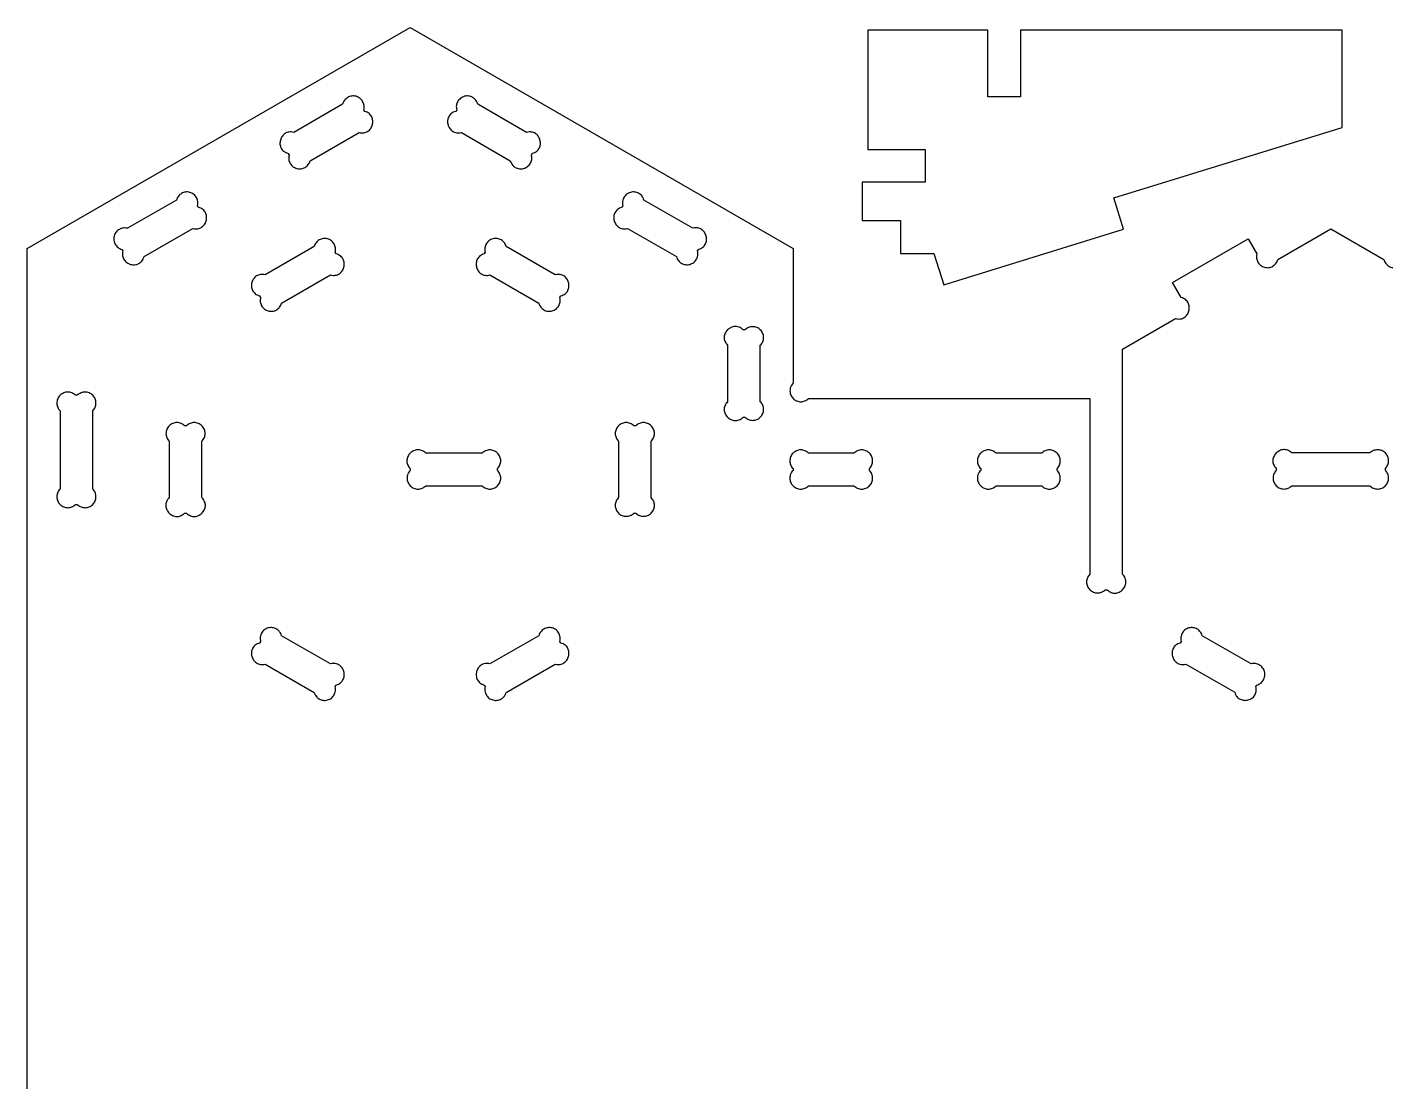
# Model space of a CAD drawing. Extents: x 105 to 1294, y 104 to 1295.
# Drawn here: x 105.1 to 230.2, y 755.4 to 852 of the extents above; entities that cross this region are included whole.
import ezdxf

# ---------------------------------------------------------------- set-up
doc = ezdxf.new("R2010")
doc.units = 0
doc.layers.add('LAYER_1', color=62, linetype='CONTINUOUS')

msp = doc.modelspace()

# ---------------------------------------------------------------- linework, layer by layer
at = {"layer": 'LAYER_1'}
msp.add_lwpolyline([(105.13, 507.27), (105.13, 831.73), (140.21, 851.98), (175.29, 831.73), (175.29, 819.39), (175.23, 819.31), (175.17, 819.23), (175.12, 819.14), (175.08, 819.06), (175.04, 818.96), (175.02, 818.87), (175.01, 818.78), (175, 818.68), (175.01, 818.58), (175.02, 818.49), (175.04, 818.4), (175.08, 818.3), (175.12, 818.21), (175.17, 818.13), (175.23, 818.05), (175.29, 817.97), (175.37, 817.9), (175.45, 817.84), (175.54, 817.79), (175.63, 817.75), (175.72, 817.72), (175.81, 817.7), (175.91, 817.68), (176, 817.68), (176.1, 817.68), (176.19, 817.7), (176.29, 817.72), (176.38, 817.75), (176.47, 817.79), (176.55, 817.84), (176.63, 817.9), (176.71, 817.97), (202.48, 817.97), (202.48, 801.87), (202.41, 801.79), (202.35, 801.71), (202.3, 801.63), (202.26, 801.54), (202.23, 801.45), (202.21, 801.35), (202.19, 801.26), (202.19, 801.16), (202.19, 801.06), (202.21, 800.97), (202.23, 800.88), (202.26, 800.78), (202.3, 800.7), (202.35, 800.61), (202.41, 800.53), (202.48, 800.45), (202.56, 800.38), (202.64, 800.33), (202.72, 800.28), (202.81, 800.23), (202.9, 800.2), (203, 800.18), (203.09, 800.17), (203.19, 800.16), (203.28, 800.17), (203.38, 800.18), (203.47, 800.2), (203.56, 800.23), (203.65, 800.28), (203.74, 800.33), (203.82, 800.38), (203.89, 800.45), (204.06, 800.45), (204.15, 800.37), (204.25, 800.3), (204.34, 800.25), (204.43, 800.2), (204.53, 800.17), (204.63, 800.15), (204.72, 800.14), (204.81, 800.14), (204.91, 800.15), (205, 800.17), (205.09, 800.2), (205.17, 800.24), (205.26, 800.28), (205.34, 800.33), (205.41, 800.39), (205.48, 800.45), (205.54, 800.52), (205.6, 800.6), (205.65, 800.68), (205.69, 800.76), (205.73, 800.84), (205.76, 800.93), (205.78, 801.02), (205.79, 801.12), (205.79, 801.21), (205.78, 801.31), (205.76, 801.4), (205.73, 801.5), (205.68, 801.59), (205.63, 801.69), (205.56, 801.78), (205.48, 801.87), (205.48, 822.49), (210.33, 825.29), (210.45, 825.27), (210.56, 825.26), (210.67, 825.25), (210.78, 825.26), (210.87, 825.28), (210.97, 825.31), (211.06, 825.35), (211.14, 825.4), (211.21, 825.46), (211.28, 825.52), (211.34, 825.59), (211.4, 825.66), (211.45, 825.74), (211.49, 825.83), (211.53, 825.91), (211.56, 826), (211.58, 826.09), (211.59, 826.19), (211.59, 826.28), (211.59, 826.37), (211.58, 826.46), (211.56, 826.56), (211.53, 826.64), (211.49, 826.73), (211.45, 826.81), (211.39, 826.89), (211.32, 826.96), (211.25, 827.03), (211.16, 827.09), (211.07, 827.14), (210.96, 827.19), (210.85, 827.23), (210.06, 828.6), (216.99, 832.6), (217.78, 831.22), (217.76, 831.12), (217.75, 831.02), (217.74, 830.92), (217.75, 830.83), (217.77, 830.73), (217.8, 830.64), (217.83, 830.55), (217.88, 830.46), (217.93, 830.38), (217.99, 830.31), (218.06, 830.24), (218.13, 830.18), (218.21, 830.12), (218.3, 830.07), (218.39, 830.03), (218.48, 830), (218.58, 829.98), (218.68, 829.97), (218.78, 829.96), (218.88, 829.97), (218.98, 829.99), (219.07, 830.02), (219.16, 830.05), (219.24, 830.1), (219.32, 830.15), (219.4, 830.21), (219.47, 830.28), (219.53, 830.35), (219.59, 830.43), (219.64, 830.52), (219.68, 830.61), (219.71, 830.71), (224.56, 833.51), (229.42, 830.71), (229.45, 830.61), (229.49, 830.52), (229.54, 830.43), (229.59, 830.35), (229.66, 830.28), (229.73, 830.21), (229.8, 830.15), (229.88, 830.1), (229.97, 830.05), (230.06, 830.02), (230.15, 829.99), (230.24, 829.97)], dxfattribs=at)
for points in [[(204.69, 836.35), (225.61, 842.81), (225.61, 851.72), (196.13, 851.72), (196.13, 845.62), (193.13, 845.62), (193.13, 851.72), (182.13, 851.72), (182.13, 840.78), (187.38, 840.78), (187.38, 837.78), (181.63, 837.78), (181.63, 834.28), (185.13, 834.28), (185.13, 831.25), (188.2, 831.25), (189.09, 828.39), (205.57, 833.48)], [(129.11, 840.28), (129.09, 840.18), (129.08, 840.08), (129.08, 839.98), (129.09, 839.88), (129.1, 839.79), (129.13, 839.7), (129.17, 839.61), (129.21, 839.52), (129.26, 839.44), (129.32, 839.36), (129.39, 839.29), (129.46, 839.23), (129.54, 839.17), (129.63, 839.13), (129.72, 839.09), (129.82, 839.05), (129.92, 839.03), (130.02, 839.02), (130.12, 839.02), (130.21, 839.03), (130.31, 839.05), (130.4, 839.07), (130.49, 839.11), (130.58, 839.15), (130.66, 839.21), (130.73, 839.27), (130.8, 839.33), (130.87, 839.41), (130.92, 839.49), (130.97, 839.57), (131.01, 839.66), (131.04, 839.76), (135.52, 842.35), (135.64, 842.32), (135.75, 842.31), (135.86, 842.31), (135.97, 842.32), (136.07, 842.34), (136.16, 842.37), (136.25, 842.41), (136.33, 842.46), (136.4, 842.51), (136.47, 842.57), (136.54, 842.64), (136.59, 842.72), (136.64, 842.8), (136.68, 842.88), (136.72, 842.97), (136.75, 843.05), (136.77, 843.15), (136.78, 843.24), (136.79, 843.33), (136.78, 843.43), (136.77, 843.52), (136.75, 843.61), (136.72, 843.7), (136.68, 843.78), (136.64, 843.87), (136.58, 843.94), (136.52, 844.02), (136.44, 844.08), (136.36, 844.14), (136.26, 844.2), (136.16, 844.24), (136.04, 844.28), (135.95, 844.43), (135.98, 844.53), (135.99, 844.63), (135.99, 844.73), (135.98, 844.83), (135.96, 844.92), (135.93, 845.01), (135.9, 845.1), (135.85, 845.19), (135.8, 845.27), (135.74, 845.34), (135.68, 845.41), (135.6, 845.48), (135.52, 845.53), (135.44, 845.58), (135.35, 845.62), (135.25, 845.66), (135.15, 845.68), (135.05, 845.69), (134.95, 845.69), (134.85, 845.68), (134.76, 845.66), (134.66, 845.63), (134.57, 845.6), (134.49, 845.55), (134.41, 845.5), (134.33, 845.44), (134.26, 845.38), (134.2, 845.3), (134.14, 845.22), (134.09, 845.14), (134.05, 845.04), (134.02, 844.95), (129.54, 842.36), (129.43, 842.39), (129.31, 842.4), (129.2, 842.4), (129.1, 842.39), (129, 842.37), (128.91, 842.34), (128.82, 842.3), (128.74, 842.25), (128.66, 842.2), (128.59, 842.14), (128.53, 842.07), (128.47, 841.99), (128.43, 841.91), (128.38, 841.83), (128.35, 841.74), (128.32, 841.65), (128.3, 841.56), (128.29, 841.47), (128.28, 841.38), (128.28, 841.28), (128.3, 841.19), (128.32, 841.1), (128.34, 841.01), (128.38, 840.93), (128.43, 840.84), (128.49, 840.77), (128.55, 840.69), (128.63, 840.63), (128.71, 840.57), (128.81, 840.51), (128.91, 840.47), (129.03, 840.43)], [(144.9, 842.35), (149.38, 839.76), (149.41, 839.66), (149.45, 839.57), (149.5, 839.49), (149.56, 839.41), (149.62, 839.33), (149.69, 839.27), (149.76, 839.21), (149.84, 839.15), (149.93, 839.11), (150.02, 839.07), (150.11, 839.05), (150.21, 839.03), (150.3, 839.02), (150.4, 839.02), (150.5, 839.03), (150.6, 839.05), (150.7, 839.09), (150.79, 839.13), (150.88, 839.17), (150.96, 839.23), (151.03, 839.29), (151.1, 839.36), (151.16, 839.44), (151.21, 839.52), (151.26, 839.61), (151.29, 839.7), (151.32, 839.79), (151.34, 839.88), (151.34, 839.98), (151.34, 840.08), (151.33, 840.18), (151.31, 840.28), (151.4, 840.43), (151.51, 840.47), (151.62, 840.51), (151.71, 840.57), (151.8, 840.63), (151.87, 840.69), (151.94, 840.77), (151.99, 840.84), (152.04, 840.93), (152.08, 841.01), (152.11, 841.1), (152.13, 841.19), (152.14, 841.28), (152.14, 841.38), (152.14, 841.47), (152.12, 841.56), (152.1, 841.65), (152.08, 841.74), (152.04, 841.83), (152, 841.91), (151.95, 841.99), (151.89, 842.07), (151.83, 842.14), (151.76, 842.2), (151.68, 842.25), (151.6, 842.3), (151.51, 842.34), (151.42, 842.37), (151.32, 842.39), (151.22, 842.4), (151.11, 842.4), (151, 842.39), (150.88, 842.36), (146.4, 844.95), (146.37, 845.04), (146.33, 845.14), (146.28, 845.22), (146.22, 845.3), (146.16, 845.38), (146.09, 845.44), (146.01, 845.5), (145.93, 845.55), (145.85, 845.6), (145.76, 845.63), (145.67, 845.66), (145.57, 845.68), (145.47, 845.69), (145.37, 845.69), (145.27, 845.68), (145.17, 845.66), (145.08, 845.62), (144.99, 845.58), (144.9, 845.53), (144.82, 845.48), (144.75, 845.41), (144.68, 845.34), (144.62, 845.27), (144.57, 845.19), (144.52, 845.1), (144.49, 845.01), (144.46, 844.92), (144.44, 844.83), (144.43, 844.73), (144.44, 844.63), (144.45, 844.53), (144.47, 844.43), (144.38, 844.28), (144.27, 844.24), (144.16, 844.2), (144.07, 844.14), (143.98, 844.08), (143.91, 844.02), (143.84, 843.94), (143.79, 843.87), (143.74, 843.78), (143.7, 843.7), (143.67, 843.61), (143.65, 843.52), (143.64, 843.43), (143.64, 843.33), (143.64, 843.24), (143.66, 843.15), (143.68, 843.05), (143.7, 842.97), (143.74, 842.88), (143.78, 842.8), (143.83, 842.72), (143.89, 842.64), (143.95, 842.57), (144.02, 842.51), (144.09, 842.46), (144.18, 842.41), (144.26, 842.37), (144.36, 842.34), (144.46, 842.32), (144.56, 842.31), (144.67, 842.31), (144.78, 842.32)], [(113.89, 831.49), (113.86, 831.37), (113.85, 831.25), (113.85, 831.15), (113.86, 831.04), (113.88, 830.94), (113.91, 830.85), (113.95, 830.76), (113.99, 830.68), (114.05, 830.61), (114.11, 830.54), (114.18, 830.47), (114.25, 830.42), (114.33, 830.37), (114.42, 830.33), (114.5, 830.29), (114.59, 830.26), (114.68, 830.24), (114.78, 830.23), (114.87, 830.23), (114.96, 830.23), (115.06, 830.24), (115.15, 830.26), (115.24, 830.29), (115.32, 830.33), (115.4, 830.37), (115.48, 830.43), (115.55, 830.5), (115.62, 830.57), (115.68, 830.66), (115.73, 830.75), (115.78, 830.86), (115.82, 830.97), (120.29, 833.56), (120.41, 833.53), (120.53, 833.52), (120.63, 833.52), (120.74, 833.53), (120.84, 833.55), (120.93, 833.58), (121.02, 833.62), (121.1, 833.66), (121.17, 833.72), (121.24, 833.78), (121.31, 833.85), (121.36, 833.93), (121.41, 834), (121.45, 834.09), (121.49, 834.17), (121.52, 834.26), (121.54, 834.35), (121.55, 834.45), (121.56, 834.54), (121.55, 834.63), (121.54, 834.73), (121.52, 834.82), (121.49, 834.91), (121.45, 834.99), (121.41, 835.07), (121.35, 835.15), (121.29, 835.22), (121.21, 835.29), (121.13, 835.35), (121.03, 835.41), (120.93, 835.45), (120.81, 835.49), (120.72, 835.64), (120.75, 835.74), (120.76, 835.84), (120.76, 835.94), (120.75, 836.03), (120.73, 836.13), (120.71, 836.22), (120.67, 836.31), (120.63, 836.4), (120.57, 836.48), (120.51, 836.55), (120.45, 836.62), (120.37, 836.69), (120.29, 836.74), (120.21, 836.79), (120.12, 836.83), (120.02, 836.86), (119.92, 836.88), (119.82, 836.9), (119.72, 836.9), (119.62, 836.89), (119.53, 836.87), (119.43, 836.84), (119.34, 836.81), (119.26, 836.76), (119.18, 836.71), (119.1, 836.65), (119.03, 836.59), (118.97, 836.51), (118.91, 836.43), (118.86, 836.35), (118.82, 836.25), (118.79, 836.16), (114.31, 833.57), (114.21, 833.59), (114.11, 833.6), (114.02, 833.6), (113.92, 833.59), (113.82, 833.58), (113.73, 833.55), (113.64, 833.51), (113.56, 833.47), (113.48, 833.42), (113.4, 833.36), (113.33, 833.29), (113.27, 833.22), (113.21, 833.14), (113.16, 833.05), (113.12, 832.96), (113.09, 832.86), (113.07, 832.76), (113.06, 832.66), (113.06, 832.56), (113.07, 832.47), (113.08, 832.37), (113.11, 832.28), (113.15, 832.19), (113.19, 832.1), (113.24, 832.02), (113.3, 831.95), (113.37, 831.88), (113.44, 831.81), (113.52, 831.76), (113.61, 831.71), (113.7, 831.67), (113.8, 831.64)], [(160.13, 833.56), (164.6, 830.97), (164.64, 830.87), (164.68, 830.78), (164.72, 830.69), (164.78, 830.61), (164.84, 830.54), (164.91, 830.47), (164.99, 830.41), (165.07, 830.36), (165.16, 830.32), (165.25, 830.28), (165.34, 830.26), (165.43, 830.24), (165.53, 830.23), (165.63, 830.23), (165.73, 830.24), (165.83, 830.26), (165.93, 830.3), (166.02, 830.34), (166.11, 830.38), (166.19, 830.44), (166.26, 830.5), (166.33, 830.57), (166.39, 830.65), (166.44, 830.73), (166.48, 830.82), (166.52, 830.9), (166.54, 831), (166.56, 831.09), (166.57, 831.19), (166.57, 831.29), (166.56, 831.39), (166.54, 831.49), (166.62, 831.64), (166.74, 831.68), (166.84, 831.72), (166.94, 831.77), (167.02, 831.83), (167.1, 831.9), (167.16, 831.97), (167.22, 832.05), (167.27, 832.13), (167.3, 832.22), (167.33, 832.31), (167.35, 832.4), (167.36, 832.49), (167.37, 832.59), (167.36, 832.68), (167.35, 832.77), (167.33, 832.86), (167.3, 832.95), (167.27, 833.04), (167.22, 833.12), (167.17, 833.2), (167.12, 833.28), (167.05, 833.34), (166.98, 833.41), (166.91, 833.46), (166.83, 833.51), (166.74, 833.55), (166.65, 833.58), (166.55, 833.6), (166.45, 833.61), (166.34, 833.61), (166.22, 833.6), (166.1, 833.57), (161.63, 836.16), (161.59, 836.25), (161.55, 836.35), (161.51, 836.43), (161.45, 836.51), (161.39, 836.59), (161.32, 836.65), (161.24, 836.71), (161.16, 836.76), (161.07, 836.81), (160.99, 836.84), (160.89, 836.87), (160.8, 836.89), (160.7, 836.9), (160.6, 836.9), (160.5, 836.88), (160.4, 836.86), (160.3, 836.83), (160.21, 836.79), (160.12, 836.74), (160.04, 836.69), (159.97, 836.62), (159.9, 836.55), (159.85, 836.48), (159.79, 836.4), (159.75, 836.31), (159.71, 836.22), (159.69, 836.13), (159.67, 836.03), (159.66, 835.94), (159.66, 835.84), (159.67, 835.74), (159.69, 835.64), (159.61, 835.49), (159.49, 835.45), (159.39, 835.41), (159.29, 835.35), (159.21, 835.29), (159.13, 835.22), (159.07, 835.15), (159.01, 835.07), (158.96, 834.99), (158.93, 834.91), (158.9, 834.82), (158.88, 834.73), (158.87, 834.63), (158.86, 834.54), (158.87, 834.45), (158.88, 834.35), (158.9, 834.26), (158.93, 834.17), (158.96, 834.09), (159.01, 834), (159.06, 833.93), (159.11, 833.85), (159.18, 833.78), (159.25, 833.72), (159.32, 833.66), (159.4, 833.62), (159.49, 833.58), (159.58, 833.55), (159.68, 833.53), (159.78, 833.52), (159.89, 833.52), (160.01, 833.53)], [(126.5, 827.22), (126.48, 827.12), (126.47, 827.02), (126.46, 826.92), (126.47, 826.83), (126.49, 826.73), (126.52, 826.64), (126.55, 826.55), (126.6, 826.46), (126.65, 826.38), (126.71, 826.31), (126.78, 826.24), (126.85, 826.17), (126.93, 826.12), (127.01, 826.07), (127.11, 826.03), (127.2, 826), (127.3, 825.98), (127.4, 825.97), (127.5, 825.96), (127.6, 825.97), (127.7, 825.99), (127.79, 826.02), (127.88, 826.05), (127.96, 826.1), (128.04, 826.15), (128.12, 826.21), (128.19, 826.28), (128.25, 826.35), (128.31, 826.43), (128.36, 826.52), (128.4, 826.61), (128.43, 826.71), (132.91, 829.29), (133.03, 829.27), (133.14, 829.25), (133.25, 829.25), (133.35, 829.26), (133.45, 829.28), (133.54, 829.31), (133.63, 829.35), (133.71, 829.4), (133.79, 829.46), (133.86, 829.52), (133.92, 829.59), (133.98, 829.66), (134.03, 829.74), (134.07, 829.82), (134.11, 829.91), (134.13, 830), (134.15, 830.09), (134.17, 830.18), (134.17, 830.28), (134.17, 830.37), (134.16, 830.46), (134.14, 830.55), (134.11, 830.64), (134.07, 830.73), (134.02, 830.81), (133.97, 830.89), (133.9, 830.96), (133.83, 831.03), (133.74, 831.09), (133.65, 831.14), (133.54, 831.19), (133.43, 831.22), (133.34, 831.37), (133.36, 831.47), (133.37, 831.57), (133.37, 831.67), (133.37, 831.77), (133.35, 831.86), (133.32, 831.96), (133.28, 832.05), (133.24, 832.13), (133.19, 832.21), (133.13, 832.29), (133.06, 832.36), (132.99, 832.42), (132.91, 832.48), (132.82, 832.53), (132.73, 832.57), (132.63, 832.6), (132.53, 832.62), (132.43, 832.63), (132.33, 832.63), (132.24, 832.62), (132.14, 832.61), (132.05, 832.58), (131.96, 832.54), (131.87, 832.5), (131.79, 832.45), (131.72, 832.39), (131.65, 832.32), (131.59, 832.25), (131.53, 832.17), (131.48, 832.08), (131.44, 831.99), (131.41, 831.89), (126.93, 829.3), (126.81, 829.33), (126.7, 829.34), (126.59, 829.34), (126.48, 829.33), (126.39, 829.31), (126.29, 829.28), (126.21, 829.24), (126.12, 829.2), (126.05, 829.14), (125.98, 829.08), (125.92, 829.01), (125.86, 828.94), (125.81, 828.86), (125.77, 828.77), (125.73, 828.69), (125.71, 828.6), (125.68, 828.51), (125.67, 828.41), (125.67, 828.32), (125.67, 828.23), (125.68, 828.13), (125.7, 828.04), (125.73, 827.96), (125.77, 827.87), (125.82, 827.79), (125.87, 827.71), (125.94, 827.64), (126.01, 827.57), (126.1, 827.51), (126.19, 827.46), (126.3, 827.41), (126.41, 827.37)], [(147.51, 829.29), (151.99, 826.71), (152.02, 826.61), (152.06, 826.52), (152.11, 826.43), (152.17, 826.35), (152.23, 826.28), (152.3, 826.21), (152.38, 826.15), (152.46, 826.1), (152.54, 826.05), (152.63, 826.02), (152.73, 825.99), (152.82, 825.97), (152.92, 825.96), (153.02, 825.97), (153.12, 825.98), (153.22, 826), (153.32, 826.03), (153.41, 826.07), (153.49, 826.12), (153.57, 826.17), (153.65, 826.24), (153.71, 826.31), (153.77, 826.38), (153.83, 826.46), (153.87, 826.55), (153.9, 826.64), (153.93, 826.73), (153.95, 826.83), (153.96, 826.92), (153.96, 827.02), (153.95, 827.12), (153.92, 827.22), (154.01, 827.37), (154.13, 827.41), (154.23, 827.46), (154.33, 827.51), (154.41, 827.57), (154.49, 827.64), (154.55, 827.71), (154.61, 827.79), (154.65, 827.87), (154.69, 827.96), (154.72, 828.04), (154.74, 828.13), (154.75, 828.23), (154.76, 828.32), (154.75, 828.41), (154.74, 828.51), (154.72, 828.6), (154.69, 828.69), (154.65, 828.77), (154.61, 828.86), (154.56, 828.94), (154.51, 829.01), (154.44, 829.08), (154.37, 829.14), (154.3, 829.2), (154.22, 829.24), (154.13, 829.28), (154.04, 829.31), (153.94, 829.33), (153.83, 829.34), (153.73, 829.34), (153.61, 829.33), (153.49, 829.3), (149.01, 831.89), (148.98, 831.99), (148.94, 832.08), (148.89, 832.17), (148.84, 832.25), (148.77, 832.32), (148.7, 832.39), (148.63, 832.45), (148.55, 832.5), (148.46, 832.54), (148.37, 832.58), (148.28, 832.61), (148.19, 832.62), (148.09, 832.63), (147.99, 832.63), (147.89, 832.62), (147.79, 832.6), (147.69, 832.57), (147.6, 832.53), (147.51, 832.48), (147.43, 832.42), (147.36, 832.36), (147.29, 832.29), (147.23, 832.21), (147.18, 832.13), (147.14, 832.05), (147.1, 831.96), (147.07, 831.86), (147.06, 831.77), (147.05, 831.67), (147.05, 831.57), (147.06, 831.47), (147.08, 831.37), (147, 831.22), (146.88, 831.19), (146.78, 831.14), (146.68, 831.09), (146.6, 831.03), (146.52, 830.96), (146.46, 830.89), (146.4, 830.81), (146.35, 830.73), (146.32, 830.64), (146.29, 830.55), (146.27, 830.46), (146.25, 830.37), (146.25, 830.28), (146.26, 830.18), (146.27, 830.09), (146.29, 830), (146.32, 829.91), (146.35, 829.82), (146.4, 829.74), (146.45, 829.66), (146.5, 829.59), (146.56, 829.52), (146.63, 829.46), (146.71, 829.4), (146.79, 829.35), (146.88, 829.31), (146.97, 829.28), (147.07, 829.26), (147.17, 829.25), (147.28, 829.25), (147.4, 829.27)], [(169.29, 817.68), (169.21, 817.59), (169.14, 817.5), (169.09, 817.4), (169.05, 817.31), (169.01, 817.21), (168.99, 817.12), (168.98, 817.02), (168.98, 816.93), (168.99, 816.83), (169.01, 816.74), (169.04, 816.65), (169.08, 816.57), (169.12, 816.49), (169.17, 816.41), (169.23, 816.33), (169.29, 816.27), (169.36, 816.2), (169.44, 816.14), (169.52, 816.09), (169.6, 816.05), (169.68, 816.01), (169.77, 815.99), (169.86, 815.97), (169.96, 815.96), (170.05, 815.96), (170.15, 815.96), (170.24, 815.99), (170.34, 816.02), (170.43, 816.06), (170.53, 816.12), (170.62, 816.18), (170.71, 816.27), (170.88, 816.27), (170.95, 816.2), (171.04, 816.14), (171.12, 816.09), (171.21, 816.05), (171.3, 816.01), (171.39, 815.99), (171.49, 815.98), (171.59, 815.97), (171.68, 815.98), (171.78, 815.99), (171.87, 816.01), (171.96, 816.05), (172.05, 816.09), (172.14, 816.14), (172.22, 816.2), (172.29, 816.27), (172.36, 816.34), (172.42, 816.42), (172.47, 816.51), (172.51, 816.6), (172.54, 816.69), (172.57, 816.78), (172.58, 816.88), (172.59, 816.97), (172.58, 817.07), (172.57, 817.16), (172.54, 817.26), (172.51, 817.35), (172.47, 817.44), (172.42, 817.52), (172.36, 817.6), (172.29, 817.68), (172.29, 822.85), (172.36, 822.92), (172.42, 823), (172.47, 823.09), (172.51, 823.18), (172.54, 823.27), (172.57, 823.36), (172.58, 823.46), (172.59, 823.55), (172.58, 823.65), (172.57, 823.75), (172.54, 823.84), (172.51, 823.93), (172.47, 824.02), (172.42, 824.11), (172.36, 824.19), (172.29, 824.26), (172.22, 824.33), (172.14, 824.39), (172.05, 824.44), (171.96, 824.48), (171.87, 824.51), (171.78, 824.54), (171.68, 824.55), (171.59, 824.55), (171.49, 824.55), (171.39, 824.54), (171.3, 824.51), (171.21, 824.48), (171.12, 824.44), (171.04, 824.39), (170.95, 824.33), (170.88, 824.26), (170.71, 824.26), (170.62, 824.34), (170.53, 824.41), (170.43, 824.47), (170.34, 824.51), (170.24, 824.54), (170.15, 824.56), (170.05, 824.57), (169.96, 824.57), (169.86, 824.56), (169.77, 824.54), (169.68, 824.51), (169.6, 824.48), (169.52, 824.43), (169.44, 824.38), (169.36, 824.33), (169.29, 824.26), (169.23, 824.19), (169.17, 824.12), (169.12, 824.04), (169.08, 823.96), (169.04, 823.87), (169.01, 823.78), (168.99, 823.69), (168.98, 823.6), (168.98, 823.5), (168.99, 823.41), (169.01, 823.31), (169.05, 823.22), (169.09, 823.12), (169.14, 823.03), (169.21, 822.94), (169.29, 822.85)], [(108.13, 809.68), (108.06, 809.6), (108, 809.52), (107.95, 809.44), (107.91, 809.35), (107.87, 809.26), (107.85, 809.16), (107.84, 809.07), (107.83, 808.97), (107.84, 808.88), (107.85, 808.78), (107.87, 808.69), (107.91, 808.6), (107.95, 808.51), (108, 808.42), (108.06, 808.34), (108.13, 808.26), (108.2, 808.2), (108.28, 808.14), (108.37, 808.09), (108.46, 808.04), (108.55, 808.01), (108.64, 807.99), (108.74, 807.98), (108.83, 807.97), (108.93, 807.98), (109.02, 807.99), (109.12, 808.01), (109.21, 808.04), (109.3, 808.09), (109.38, 808.14), (109.46, 808.2), (109.54, 808.26), (109.71, 808.26), (109.79, 808.2), (109.87, 808.14), (109.96, 808.09), (110.05, 808.04), (110.14, 808.01), (110.23, 807.99), (110.33, 807.98), (110.42, 807.97), (110.52, 807.98), (110.61, 807.99), (110.71, 808.01), (110.8, 808.04), (110.89, 808.09), (110.97, 808.14), (111.05, 808.2), (111.13, 808.26), (111.2, 808.34), (111.26, 808.42), (111.31, 808.51), (111.35, 808.6), (111.38, 808.69), (111.4, 808.78), (111.42, 808.88), (111.42, 808.97), (111.42, 809.07), (111.4, 809.16), (111.38, 809.26), (111.35, 809.35), (111.31, 809.44), (111.26, 809.52), (111.2, 809.6), (111.13, 809.68), (111.13, 816.85), (111.2, 816.93), (111.26, 817.01), (111.31, 817.09), (111.35, 817.18), (111.38, 817.27), (111.4, 817.37), (111.42, 817.46), (111.42, 817.56), (111.42, 817.65), (111.4, 817.75), (111.38, 817.84), (111.35, 817.93), (111.31, 818.02), (111.26, 818.11), (111.2, 818.19), (111.13, 818.27), (111.05, 818.33), (110.97, 818.39), (110.89, 818.44), (110.8, 818.49), (110.71, 818.52), (110.61, 818.54), (110.52, 818.55), (110.42, 818.56), (110.33, 818.55), (110.23, 818.54), (110.14, 818.52), (110.05, 818.49), (109.96, 818.44), (109.87, 818.39), (109.79, 818.33), (109.71, 818.27), (109.54, 818.27), (109.46, 818.33), (109.38, 818.39), (109.3, 818.44), (109.21, 818.49), (109.12, 818.52), (109.02, 818.54), (108.93, 818.55), (108.83, 818.56), (108.74, 818.55), (108.64, 818.54), (108.55, 818.52), (108.46, 818.49), (108.37, 818.44), (108.28, 818.39), (108.2, 818.33), (108.13, 818.27), (108.06, 818.19), (108, 818.11), (107.95, 818.02), (107.91, 817.93), (107.87, 817.84), (107.85, 817.75), (107.84, 817.65), (107.83, 817.56), (107.84, 817.46), (107.85, 817.37), (107.87, 817.27), (107.91, 817.18), (107.95, 817.09), (108, 817.01), (108.06, 816.93), (108.13, 816.85)], [(118.13, 808.89), (118.05, 808.8), (117.98, 808.71), (117.92, 808.61), (117.88, 808.52), (117.85, 808.42), (117.83, 808.33), (117.82, 808.23), (117.82, 808.14), (117.83, 808.04), (117.85, 807.95), (117.88, 807.86), (117.91, 807.78), (117.96, 807.7), (118.01, 807.62), (118.06, 807.54), (118.13, 807.47), (118.2, 807.41), (118.27, 807.35), (118.35, 807.3), (118.43, 807.26), (118.52, 807.22), (118.61, 807.19), (118.7, 807.17), (118.79, 807.16), (118.88, 807.16), (118.98, 807.17), (119.08, 807.19), (119.17, 807.22), (119.27, 807.27), (119.36, 807.32), (119.45, 807.39), (119.54, 807.47), (119.71, 807.47), (119.8, 807.39), (119.89, 807.32), (119.99, 807.27), (120.08, 807.22), (120.18, 807.19), (120.27, 807.17), (120.37, 807.16), (120.46, 807.16), (120.56, 807.17), (120.65, 807.19), (120.74, 807.22), (120.82, 807.26), (120.9, 807.3), (120.98, 807.35), (121.06, 807.41), (121.13, 807.47), (121.19, 807.54), (121.25, 807.62), (121.3, 807.7), (121.34, 807.78), (121.38, 807.86), (121.41, 807.95), (121.43, 808.04), (121.44, 808.14), (121.44, 808.23), (121.43, 808.33), (121.41, 808.42), (121.37, 808.52), (121.33, 808.61), (121.28, 808.71), (121.21, 808.8), (121.13, 808.89), (121.13, 814.06), (121.19, 814.13), (121.25, 814.21), (121.3, 814.3), (121.35, 814.39), (121.38, 814.48), (121.4, 814.57), (121.41, 814.67), (121.42, 814.76), (121.41, 814.86), (121.4, 814.96), (121.38, 815.05), (121.35, 815.14), (121.3, 815.23), (121.25, 815.31), (121.19, 815.4), (121.13, 815.47), (121.05, 815.54), (120.97, 815.6), (120.88, 815.65), (120.8, 815.69), (120.7, 815.72), (120.61, 815.75), (120.51, 815.76), (120.42, 815.76), (120.32, 815.76), (120.23, 815.75), (120.13, 815.72), (120.04, 815.69), (119.95, 815.65), (119.87, 815.6), (119.79, 815.54), (119.71, 815.47), (119.54, 815.47), (119.47, 815.54), (119.38, 815.6), (119.3, 815.65), (119.21, 815.69), (119.12, 815.72), (119.03, 815.75), (118.93, 815.76), (118.83, 815.76), (118.74, 815.76), (118.64, 815.75), (118.55, 815.72), (118.46, 815.69), (118.37, 815.65), (118.28, 815.6), (118.2, 815.54), (118.13, 815.47), (118.06, 815.4), (118, 815.31), (117.95, 815.23), (117.91, 815.14), (117.88, 815.05), (117.85, 814.96), (117.84, 814.86), (117.83, 814.76), (117.84, 814.67), (117.85, 814.57), (117.88, 814.48), (117.91, 814.39), (117.95, 814.3), (118, 814.21), (118.06, 814.13), (118.13, 814.06)], [(159.29, 808.89), (159.22, 808.81), (159.16, 808.73), (159.11, 808.65), (159.07, 808.56), (159.04, 808.47), (159.02, 808.37), (159, 808.28), (159, 808.18), (159, 808.09), (159.02, 807.99), (159.04, 807.9), (159.07, 807.8), (159.11, 807.72), (159.16, 807.63), (159.22, 807.55), (159.29, 807.47), (159.37, 807.4), (159.45, 807.35), (159.53, 807.29), (159.62, 807.25), (159.71, 807.22), (159.81, 807.2), (159.9, 807.19), (160, 807.18), (160.1, 807.19), (160.19, 807.2), (160.28, 807.22), (160.38, 807.25), (160.46, 807.29), (160.55, 807.35), (160.63, 807.4), (160.71, 807.47), (160.88, 807.47), (160.96, 807.4), (161.04, 807.35), (161.12, 807.29), (161.21, 807.25), (161.3, 807.22), (161.4, 807.2), (161.49, 807.19), (161.59, 807.18), (161.68, 807.19), (161.78, 807.2), (161.87, 807.22), (161.96, 807.25), (162.05, 807.29), (162.14, 807.35), (162.22, 807.4), (162.29, 807.47), (162.36, 807.55), (162.42, 807.63), (162.47, 807.72), (162.51, 807.8), (162.55, 807.9), (162.57, 807.99), (162.58, 808.09), (162.59, 808.18), (162.58, 808.28), (162.57, 808.37), (162.55, 808.47), (162.51, 808.56), (162.47, 808.65), (162.42, 808.73), (162.36, 808.81), (162.29, 808.89), (162.29, 814.06), (162.36, 814.13), (162.42, 814.21), (162.47, 814.3), (162.51, 814.39), (162.55, 814.48), (162.57, 814.57), (162.58, 814.67), (162.59, 814.76), (162.58, 814.86), (162.57, 814.96), (162.55, 815.05), (162.51, 815.14), (162.47, 815.23), (162.42, 815.31), (162.36, 815.4), (162.29, 815.47), (162.22, 815.54), (162.14, 815.6), (162.05, 815.65), (161.96, 815.69), (161.87, 815.72), (161.78, 815.75), (161.68, 815.76), (161.59, 815.76), (161.49, 815.76), (161.4, 815.75), (161.3, 815.72), (161.21, 815.69), (161.12, 815.65), (161.04, 815.6), (160.96, 815.54), (160.88, 815.47), (160.71, 815.47), (160.63, 815.54), (160.55, 815.6), (160.46, 815.65), (160.38, 815.69), (160.28, 815.72), (160.19, 815.75), (160.1, 815.76), (160, 815.76), (159.9, 815.76), (159.81, 815.75), (159.71, 815.72), (159.62, 815.69), (159.53, 815.65), (159.45, 815.6), (159.37, 815.54), (159.29, 815.47), (159.22, 815.4), (159.16, 815.31), (159.11, 815.23), (159.07, 815.14), (159.04, 815.05), (159.02, 814.96), (159, 814.86), (159, 814.76), (159, 814.67), (159.02, 814.57), (159.04, 814.48), (159.07, 814.39), (159.11, 814.3), (159.16, 814.21), (159.22, 814.13), (159.29, 814.06)], [(140.21, 811.39), (140.15, 811.31), (140.09, 811.23), (140.04, 811.14), (140, 811.06), (139.96, 810.96), (139.94, 810.87), (139.93, 810.77), (139.92, 810.68), (139.93, 810.58), (139.94, 810.49), (139.96, 810.39), (140, 810.3), (140.04, 810.21), (140.09, 810.13), (140.15, 810.05), (140.21, 809.97), (140.29, 809.9), (140.37, 809.84), (140.46, 809.79), (140.55, 809.75), (140.64, 809.72), (140.73, 809.7), (140.83, 809.68), (140.92, 809.68), (141.02, 809.68), (141.11, 809.7), (141.21, 809.72), (141.3, 809.75), (141.39, 809.79), (141.47, 809.84), (141.55, 809.9), (141.63, 809.97), (146.8, 809.97), (146.87, 809.9), (146.95, 809.84), (147.04, 809.79), (147.13, 809.75), (147.22, 809.72), (147.31, 809.7), (147.41, 809.68), (147.51, 809.68), (147.6, 809.68), (147.7, 809.7), (147.79, 809.72), (147.88, 809.75), (147.97, 809.79), (148.06, 809.84), (148.14, 809.9), (148.21, 809.97), (148.28, 810.05), (148.34, 810.13), (148.39, 810.21), (148.43, 810.3), (148.46, 810.39), (148.49, 810.49), (148.5, 810.58), (148.51, 810.68), (148.5, 810.77), (148.49, 810.87), (148.46, 810.96), (148.43, 811.06), (148.39, 811.14), (148.34, 811.23), (148.28, 811.31), (148.21, 811.39), (148.21, 811.56), (148.28, 811.63), (148.34, 811.71), (148.39, 811.8), (148.43, 811.89), (148.46, 811.98), (148.49, 812.07), (148.5, 812.17), (148.51, 812.26), (148.5, 812.36), (148.49, 812.45), (148.46, 812.55), (148.43, 812.64), (148.39, 812.73), (148.34, 812.81), (148.28, 812.89), (148.21, 812.97), (148.14, 813.04), (148.06, 813.1), (147.97, 813.15), (147.88, 813.19), (147.79, 813.22), (147.7, 813.24), (147.6, 813.26), (147.51, 813.26), (147.41, 813.26), (147.31, 813.24), (147.22, 813.22), (147.13, 813.19), (147.04, 813.15), (146.95, 813.1), (146.87, 813.04), (146.8, 812.97), (141.63, 812.97), (141.54, 813.05), (141.45, 813.12), (141.35, 813.18), (141.26, 813.22), (141.16, 813.25), (141.07, 813.27), (140.97, 813.28), (140.88, 813.28), (140.78, 813.27), (140.69, 813.25), (140.6, 813.22), (140.52, 813.19), (140.44, 813.14), (140.36, 813.09), (140.28, 813.03), (140.21, 812.97), (140.15, 812.9), (140.09, 812.83), (140.04, 812.75), (140, 812.67), (139.96, 812.58), (139.94, 812.49), (139.92, 812.4), (139.91, 812.31), (139.9, 812.21), (139.91, 812.12), (139.93, 812.02), (139.97, 811.93), (140.01, 811.83), (140.06, 811.74), (140.13, 811.65), (140.21, 811.56)], [(175.29, 811.39), (175.22, 811.31), (175.16, 811.23), (175.11, 811.14), (175.07, 811.06), (175.04, 810.96), (175.01, 810.87), (175, 810.77), (174.99, 810.68), (175, 810.58), (175.01, 810.49), (175.04, 810.39), (175.07, 810.3), (175.11, 810.21), (175.16, 810.13), (175.22, 810.05), (175.29, 809.97), (175.36, 809.9), (175.44, 809.84), (175.53, 809.79), (175.62, 809.75), (175.71, 809.72), (175.8, 809.7), (175.9, 809.68), (175.99, 809.68), (176.09, 809.68), (176.19, 809.7), (176.28, 809.72), (176.37, 809.75), (176.46, 809.79), (176.54, 809.84), (176.63, 809.9), (176.7, 809.97), (180.87, 809.97), (180.95, 809.9), (181.03, 809.84), (181.11, 809.79), (181.2, 809.75), (181.29, 809.72), (181.39, 809.7), (181.48, 809.68), (181.58, 809.68), (181.68, 809.68), (181.77, 809.7), (181.86, 809.72), (181.96, 809.75), (182.04, 809.79), (182.13, 809.84), (182.21, 809.9), (182.29, 809.97), (182.36, 810.05), (182.41, 810.13), (182.47, 810.21), (182.51, 810.3), (182.54, 810.39), (182.56, 810.49), (182.57, 810.58), (182.58, 810.68), (182.57, 810.77), (182.56, 810.87), (182.54, 810.96), (182.51, 811.06), (182.47, 811.14), (182.41, 811.23), (182.36, 811.31), (182.29, 811.39), (182.29, 811.56), (182.36, 811.63), (182.41, 811.71), (182.47, 811.8), (182.51, 811.89), (182.54, 811.98), (182.56, 812.07), (182.57, 812.17), (182.58, 812.26), (182.57, 812.36), (182.56, 812.45), (182.54, 812.55), (182.51, 812.64), (182.47, 812.73), (182.41, 812.81), (182.36, 812.89), (182.29, 812.97), (182.21, 813.04), (182.13, 813.1), (182.04, 813.15), (181.96, 813.19), (181.86, 813.22), (181.77, 813.24), (181.68, 813.26), (181.58, 813.26), (181.48, 813.26), (181.39, 813.24), (181.29, 813.22), (181.2, 813.19), (181.11, 813.15), (181.03, 813.1), (180.95, 813.04), (180.87, 812.97), (176.7, 812.97), (176.63, 813.04), (176.54, 813.1), (176.46, 813.15), (176.37, 813.19), (176.28, 813.22), (176.19, 813.24), (176.09, 813.26), (175.99, 813.26), (175.9, 813.26), (175.8, 813.24), (175.71, 813.22), (175.62, 813.19), (175.53, 813.15), (175.44, 813.1), (175.36, 813.04), (175.29, 812.97), (175.22, 812.89), (175.16, 812.81), (175.11, 812.73), (175.07, 812.64), (175.04, 812.55), (175.01, 812.45), (175, 812.36), (174.99, 812.26), (175, 812.17), (175.01, 812.07), (175.04, 811.98), (175.07, 811.89), (175.11, 811.8), (175.16, 811.71), (175.22, 811.63), (175.29, 811.56)], [(192.48, 811.39), (192.41, 811.31), (192.35, 811.23), (192.3, 811.14), (192.26, 811.06), (192.23, 810.96), (192.2, 810.87), (192.19, 810.77), (192.19, 810.68), (192.19, 810.58), (192.2, 810.49), (192.23, 810.39), (192.26, 810.3), (192.3, 810.21), (192.35, 810.13), (192.41, 810.05), (192.48, 809.97), (192.55, 809.9), (192.64, 809.84), (192.72, 809.79), (192.81, 809.75), (192.9, 809.72), (192.99, 809.7), (193.09, 809.68), (193.19, 809.68), (193.28, 809.68), (193.38, 809.7), (193.47, 809.72), (193.56, 809.75), (193.65, 809.79), (193.74, 809.84), (193.82, 809.9), (193.89, 809.97), (198.07, 809.97), (198.14, 809.9), (198.22, 809.84), (198.31, 809.79), (198.4, 809.75), (198.49, 809.72), (198.58, 809.7), (198.68, 809.68), (198.77, 809.68), (198.87, 809.68), (198.96, 809.7), (199.06, 809.72), (199.15, 809.75), (199.24, 809.79), (199.32, 809.84), (199.4, 809.9), (199.48, 809.97), (199.55, 810.05), (199.61, 810.13), (199.66, 810.21), (199.7, 810.3), (199.73, 810.39), (199.76, 810.49), (199.77, 810.58), (199.77, 810.68), (199.77, 810.77), (199.76, 810.87), (199.73, 810.96), (199.7, 811.06), (199.66, 811.14), (199.61, 811.23), (199.55, 811.31), (199.48, 811.39), (199.48, 811.56), (199.55, 811.63), (199.61, 811.71), (199.66, 811.8), (199.7, 811.89), (199.73, 811.98), (199.76, 812.07), (199.77, 812.17), (199.77, 812.26), (199.77, 812.36), (199.76, 812.45), (199.73, 812.55), (199.7, 812.64), (199.66, 812.73), (199.61, 812.81), (199.55, 812.89), (199.48, 812.97), (199.4, 813.04), (199.32, 813.1), (199.24, 813.15), (199.15, 813.19), (199.06, 813.22), (198.96, 813.24), (198.87, 813.26), (198.77, 813.26), (198.68, 813.26), (198.58, 813.24), (198.49, 813.22), (198.4, 813.19), (198.31, 813.15), (198.22, 813.1), (198.14, 813.04), (198.07, 812.97), (193.89, 812.97), (193.82, 813.04), (193.74, 813.1), (193.65, 813.15), (193.56, 813.19), (193.47, 813.22), (193.38, 813.24), (193.28, 813.26), (193.19, 813.26), (193.09, 813.26), (192.99, 813.24), (192.9, 813.22), (192.81, 813.19), (192.72, 813.15), (192.64, 813.1), (192.55, 813.04), (192.48, 812.97), (192.41, 812.89), (192.35, 812.81), (192.3, 812.73), (192.26, 812.64), (192.23, 812.55), (192.2, 812.45), (192.19, 812.36), (192.19, 812.26), (192.19, 812.17), (192.2, 812.07), (192.23, 811.98), (192.26, 811.89), (192.3, 811.8), (192.35, 811.71), (192.41, 811.63), (192.48, 811.56)], [(219.56, 811.39), (219.5, 811.31), (219.44, 811.23), (219.39, 811.15), (219.34, 811.06), (219.31, 810.97), (219.29, 810.87), (219.28, 810.78), (219.27, 810.68), (219.28, 810.59), (219.29, 810.49), (219.31, 810.4), (219.34, 810.31), (219.39, 810.22), (219.44, 810.13), (219.5, 810.05), (219.56, 809.97), (219.64, 809.91), (219.72, 809.85), (219.81, 809.8), (219.9, 809.76), (219.99, 809.72), (220.08, 809.7), (220.18, 809.69), (220.27, 809.68), (220.37, 809.69), (220.46, 809.7), (220.56, 809.72), (220.65, 809.76), (220.74, 809.8), (220.82, 809.85), (220.9, 809.91), (220.98, 809.97), (228.15, 809.97), (228.22, 809.91), (228.3, 809.85), (228.39, 809.8), (228.48, 809.76), (228.57, 809.72), (228.66, 809.7), (228.76, 809.69), (228.85, 809.68), (228.95, 809.69), (229.05, 809.7), (229.14, 809.72), (229.23, 809.76), (229.32, 809.8), (229.41, 809.85), (229.49, 809.91), (229.56, 809.97), (229.63, 810.05), (229.69, 810.13), (229.74, 810.22), (229.78, 810.31), (229.81, 810.4), (229.84, 810.49), (229.85, 810.59), (229.85, 810.68), (229.85, 810.78), (229.84, 810.87), (229.81, 810.97), (229.78, 811.06), (229.74, 811.15), (229.69, 811.23), (229.63, 811.31), (229.56, 811.39), (229.56, 811.56), (229.63, 811.64), (229.69, 811.72), (229.74, 811.81), (229.78, 811.89), (229.81, 811.99), (229.84, 812.08), (229.85, 812.17), (229.85, 812.27), (229.85, 812.37), (229.84, 812.46), (229.81, 812.55), (229.78, 812.65), (229.74, 812.74), (229.69, 812.82), (229.63, 812.9), (229.56, 812.98), (229.49, 813.05), (229.41, 813.11), (229.32, 813.16), (229.23, 813.2), (229.14, 813.23), (229.05, 813.25), (228.95, 813.27), (228.85, 813.27), (228.76, 813.27), (228.66, 813.25), (228.57, 813.23), (228.48, 813.2), (228.39, 813.16), (228.3, 813.11), (228.22, 813.05), (228.15, 812.98), (220.98, 812.98), (220.89, 813.06), (220.8, 813.13), (220.7, 813.18), (220.61, 813.23), (220.51, 813.26), (220.42, 813.28), (220.32, 813.29), (220.23, 813.29), (220.13, 813.28), (220.04, 813.26), (219.95, 813.23), (219.87, 813.19), (219.79, 813.15), (219.71, 813.1), (219.63, 813.04), (219.56, 812.98), (219.5, 812.91), (219.44, 812.83), (219.39, 812.76), (219.35, 812.67), (219.31, 812.59), (219.28, 812.5), (219.26, 812.41), (219.25, 812.31), (219.25, 812.22), (219.26, 812.12), (219.28, 812.03), (219.32, 811.93), (219.36, 811.84), (219.41, 811.74), (219.48, 811.65), (219.56, 811.56)], [(126.93, 793.64), (131.41, 791.05), (131.44, 790.96), (131.48, 790.86), (131.53, 790.78), (131.59, 790.7), (131.65, 790.62), (131.72, 790.56), (131.79, 790.5), (131.87, 790.45), (131.96, 790.4), (132.05, 790.37), (132.14, 790.34), (132.24, 790.32), (132.33, 790.31), (132.43, 790.31), (132.53, 790.32), (132.63, 790.35), (132.73, 790.38), (132.82, 790.42), (132.91, 790.47), (132.99, 790.52), (133.06, 790.59), (133.13, 790.66), (133.19, 790.73), (133.24, 790.81), (133.28, 790.9), (133.32, 790.99), (133.35, 791.08), (133.37, 791.18), (133.37, 791.27), (133.37, 791.37), (133.36, 791.47), (133.34, 791.57), (133.43, 791.72), (133.54, 791.76), (133.65, 791.8), (133.74, 791.86), (133.83, 791.92), (133.9, 791.99), (133.97, 792.06), (134.02, 792.14), (134.07, 792.22), (134.11, 792.3), (134.14, 792.39), (134.16, 792.48), (134.17, 792.58), (134.17, 792.67), (134.17, 792.76), (134.15, 792.86), (134.13, 792.95), (134.11, 793.04), (134.07, 793.12), (134.03, 793.21), (133.98, 793.29), (133.92, 793.36), (133.86, 793.43), (133.79, 793.49), (133.71, 793.55), (133.63, 793.59), (133.54, 793.63), (133.45, 793.66), (133.35, 793.68), (133.25, 793.69), (133.14, 793.69), (133.03, 793.68), (132.91, 793.65), (128.43, 796.24), (128.4, 796.34), (128.36, 796.43), (128.31, 796.52), (128.25, 796.6), (128.19, 796.67), (128.12, 796.74), (128.04, 796.8), (127.96, 796.85), (127.88, 796.89), (127.79, 796.93), (127.7, 796.95), (127.6, 796.97), (127.5, 796.98), (127.4, 796.98), (127.3, 796.97), (127.2, 796.95), (127.11, 796.92), (127.01, 796.88), (126.93, 796.83), (126.85, 796.77), (126.78, 796.71), (126.71, 796.64), (126.65, 796.56), (126.6, 796.48), (126.55, 796.4), (126.52, 796.31), (126.49, 796.21), (126.47, 796.12), (126.46, 796.02), (126.47, 795.92), (126.48, 795.82), (126.5, 795.72), (126.41, 795.57), (126.3, 795.54), (126.19, 795.49), (126.1, 795.44), (126.01, 795.38), (125.94, 795.31), (125.87, 795.24), (125.82, 795.16), (125.77, 795.08), (125.73, 794.99), (125.7, 794.9), (125.68, 794.81), (125.67, 794.72), (125.67, 794.62), (125.67, 794.53), (125.68, 794.44), (125.71, 794.35), (125.73, 794.26), (125.77, 794.17), (125.81, 794.09), (125.86, 794.01), (125.92, 793.93), (125.98, 793.87), (126.05, 793.8), (126.12, 793.75), (126.21, 793.7), (126.29, 793.66), (126.39, 793.63), (126.48, 793.61), (126.59, 793.6), (126.7, 793.6), (126.81, 793.61)], [(147.08, 791.57), (147.06, 791.47), (147.05, 791.37), (147.05, 791.27), (147.06, 791.18), (147.07, 791.08), (147.1, 790.99), (147.14, 790.9), (147.18, 790.81), (147.23, 790.73), (147.29, 790.66), (147.36, 790.59), (147.43, 790.52), (147.51, 790.47), (147.6, 790.42), (147.69, 790.38), (147.79, 790.35), (147.89, 790.32), (147.99, 790.31), (148.09, 790.31), (148.19, 790.32), (148.28, 790.34), (148.37, 790.37), (148.46, 790.4), (148.55, 790.45), (148.63, 790.5), (148.7, 790.56), (148.77, 790.62), (148.84, 790.7), (148.89, 790.78), (148.94, 790.86), (148.98, 790.96), (149.01, 791.05), (153.49, 793.64), (153.61, 793.61), (153.73, 793.6), (153.83, 793.6), (153.94, 793.61), (154.04, 793.63), (154.13, 793.66), (154.22, 793.7), (154.3, 793.75), (154.37, 793.8), (154.44, 793.87), (154.51, 793.93), (154.56, 794.01), (154.61, 794.09), (154.65, 794.17), (154.69, 794.26), (154.72, 794.35), (154.74, 794.44), (154.75, 794.53), (154.76, 794.62), (154.75, 794.72), (154.74, 794.81), (154.72, 794.9), (154.69, 794.99), (154.65, 795.08), (154.61, 795.16), (154.55, 795.24), (154.49, 795.31), (154.41, 795.38), (154.33, 795.44), (154.23, 795.49), (154.13, 795.54), (154.01, 795.57), (153.92, 795.72), (153.95, 795.82), (153.96, 795.92), (153.96, 796.02), (153.95, 796.12), (153.93, 796.21), (153.9, 796.31), (153.87, 796.4), (153.83, 796.48), (153.77, 796.56), (153.71, 796.64), (153.65, 796.71), (153.57, 796.77), (153.49, 796.83), (153.41, 796.88), (153.32, 796.92), (153.22, 796.95), (153.12, 796.97), (153.02, 796.98), (152.92, 796.98), (152.82, 796.97), (152.73, 796.95), (152.63, 796.93), (152.54, 796.89), (152.46, 796.85), (152.38, 796.8), (152.3, 796.74), (152.23, 796.67), (152.17, 796.6), (152.11, 796.52), (152.06, 796.43), (152.02, 796.34), (151.99, 796.24), (147.51, 793.65), (147.4, 793.68), (147.28, 793.69), (147.17, 793.69), (147.07, 793.68), (146.97, 793.66), (146.88, 793.63), (146.79, 793.59), (146.71, 793.55), (146.63, 793.49), (146.56, 793.43), (146.5, 793.36), (146.45, 793.29), (146.4, 793.21), (146.35, 793.12), (146.32, 793.04), (146.29, 792.95), (146.27, 792.86), (146.26, 792.76), (146.25, 792.67), (146.25, 792.58), (146.27, 792.48), (146.29, 792.39), (146.32, 792.3), (146.35, 792.22), (146.4, 792.14), (146.46, 792.06), (146.52, 791.99), (146.6, 791.92), (146.68, 791.86), (146.78, 791.8), (146.88, 791.76), (147, 791.72)], [(211.28, 793.64), (215.76, 791.06), (215.8, 790.94), (215.84, 790.84), (215.9, 790.74), (215.96, 790.66), (216.02, 790.58), (216.1, 790.52), (216.17, 790.46), (216.26, 790.41), (216.34, 790.38), (216.43, 790.35), (216.52, 790.33), (216.61, 790.32), (216.71, 790.31), (216.8, 790.32), (216.89, 790.33), (216.99, 790.35), (217.07, 790.38), (217.16, 790.41), (217.24, 790.46), (217.32, 790.51), (217.4, 790.56), (217.47, 790.62), (217.53, 790.69), (217.58, 790.77), (217.63, 790.85), (217.67, 790.94), (217.7, 791.03), (217.72, 791.13), (217.73, 791.23), (217.73, 791.34), (217.72, 791.46), (217.69, 791.57), (217.78, 791.72), (217.88, 791.75), (217.97, 791.79), (218.05, 791.84), (218.13, 791.9), (218.21, 791.96), (218.27, 792.03), (218.33, 792.11), (218.38, 792.19), (218.43, 792.27), (218.46, 792.36), (218.49, 792.46), (218.51, 792.55), (218.52, 792.65), (218.52, 792.75), (218.51, 792.85), (218.48, 792.95), (218.45, 793.04), (218.41, 793.14), (218.36, 793.22), (218.31, 793.3), (218.24, 793.38), (218.18, 793.44), (218.1, 793.5), (218.02, 793.55), (217.93, 793.6), (217.84, 793.63), (217.75, 793.66), (217.66, 793.68), (217.56, 793.69), (217.46, 793.69), (217.36, 793.68), (217.26, 793.65), (212.78, 796.24), (212.75, 796.34), (212.71, 796.43), (212.66, 796.52), (212.6, 796.6), (212.54, 796.67), (212.47, 796.74), (212.4, 796.8), (212.32, 796.85), (212.23, 796.89), (212.14, 796.93), (212.05, 796.95), (211.95, 796.97), (211.86, 796.98), (211.76, 796.98), (211.66, 796.97), (211.56, 796.95), (211.46, 796.92), (211.37, 796.88), (211.28, 796.83), (211.2, 796.77), (211.13, 796.71), (211.06, 796.64), (211, 796.56), (210.95, 796.48), (210.91, 796.4), (210.87, 796.31), (210.84, 796.21), (210.82, 796.12), (210.82, 796.02), (210.82, 795.92), (210.83, 795.82), (210.85, 795.72), (210.76, 795.57), (210.65, 795.54), (210.54, 795.49), (210.45, 795.44), (210.36, 795.38), (210.29, 795.31), (210.22, 795.24), (210.17, 795.16), (210.12, 795.08), (210.08, 794.99), (210.05, 794.9), (210.03, 794.81), (210.02, 794.72), (210.02, 794.62), (210.02, 794.53), (210.04, 794.44), (210.06, 794.35), (210.09, 794.26), (210.12, 794.17), (210.16, 794.09), (210.21, 794.01), (210.27, 793.93), (210.33, 793.87), (210.4, 793.8), (210.48, 793.75), (210.56, 793.7), (210.65, 793.66), (210.74, 793.63), (210.84, 793.61), (210.94, 793.6), (211.05, 793.6), (211.16, 793.61)]]:
    msp.add_lwpolyline(points, close=True, dxfattribs=at)

doc.saveas('drawing.dxf')
